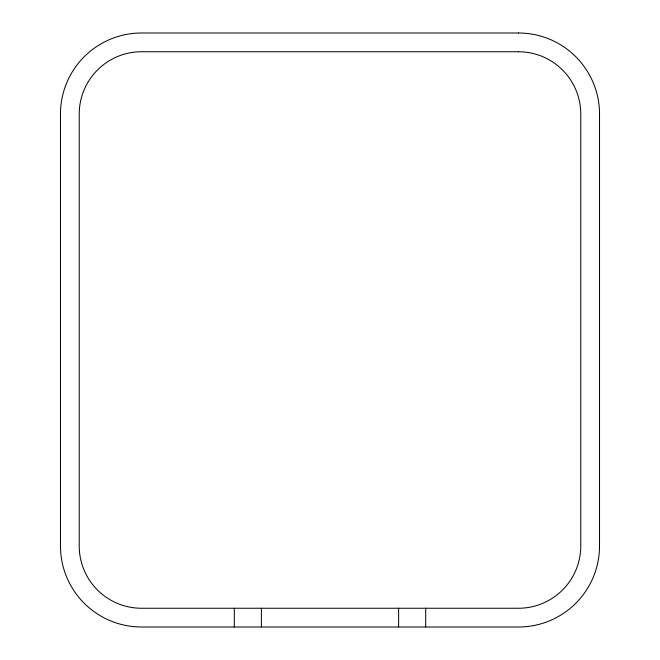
<?xml version="1.0" encoding="UTF-8"?>
<svg xmlns="http://www.w3.org/2000/svg" width="660" height="660" viewBox="0 0 660 660"><rect width="100%" height="100%" fill="white"/><g stroke="black" fill="none" stroke-linecap="round" stroke-linejoin="round"><path stroke-width="0.99" d="M425.692 608.248L425.692 627M398.623 608.248L398.623 627M261.376 608.248L261.376 627M234.308 608.248L234.308 627M518.48 33L141.52 33A81.04 81.04 0 0 0 60.472 114.04L60.472 545.96A81.04 81.04 0 0 0 141.52 627L518.48 627A81.04 81.04 0 0 0 599.528 545.96L599.528 114.04A81.04 81.04 0 0 0 518.48 33M518.48 51.752L141.52 51.752A62.296 62.296 0 0 0 79.225 114.04L79.225 545.96A62.296 62.296 0 0 0 141.52 608.248L518.48 608.248A62.296 62.296 0 0 0 580.775 545.96L580.775 114.04A62.296 62.296 0 0 0 518.48 51.752"/></g></svg>
